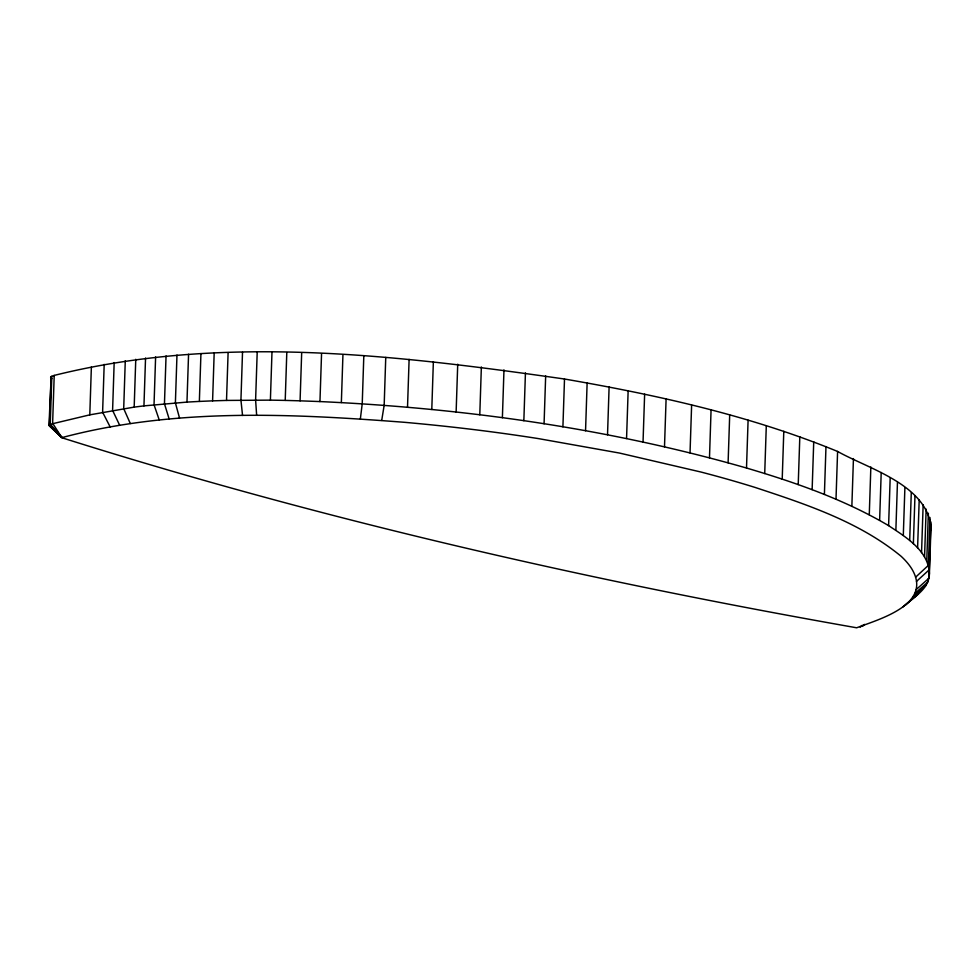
<?xml version="1.0" encoding="UTF-8"?>
<svg xmlns="http://www.w3.org/2000/svg" width="980" height="980" viewBox="0 0 980 980"><rect width="100%" height="100%" fill="white"/><g stroke="black" fill="none" stroke-linecap="round" stroke-linejoin="round"><path stroke-width="1.47" d="M51.156 376.614L49 425.271L62.941 438.085C322.567 519.976 588.723 580.577 856.667 627.788C878.717 619.323 933.083 604.562 911.914 569.074A383.854 102.582 1.9 0 0 901.073 556.248C859.129 521.777 806.185 504.296 755.335 487.513A723.657 193.391 1.9 0 0 701.006 472.041L619.397 453.042L538.388 438.599A619.336 165.51 1.9 0 0 475.349 429.779A627.837 167.788 1.9 0 0 404.507 422.307C290.509 413.56 173.497 407.876 61.85 437.631L49.392 425.945L51.156 376.614L54.206 375.413C221.333 333.751 396.422 355.079 564.505 379.015C657.323 395.05 750.215 415.557 837.594 451.449C868.525 468.832 925.598 484.218 931 526.272L929.408 574.109C929.089 588.698 914.61 596.404 905.361 605.174M51.83 376.234L50.237 424.071L61.85 437.631L52.626 423.25L54.206 375.413M49.564 424.45L61.85 437.631L49 425.271L49.564 424.45L89.793 414.846L91.373 367.01M104.186 364.376L102.606 412.213L110.177 426.962M114.17 362.563L112.59 410.399L119.67 425.247M125.281 360.775L123.701 408.611L130.303 423.519M89.793 414.846L134.174 407.116L135.767 359.28M134.174 407.116L143.95 405.879L145.542 358.043M155.612 356.916L154.031 404.752L159.201 419.857M166.049 355.912L164.456 403.748L169.124 418.901M176.976 355.03L175.396 402.866L179.524 418.056M143.95 405.879L186.972 402.094L188.564 354.258M186.972 402.094L199.357 401.42L200.937 353.584M199.357 401.42L212.587 400.857L214.179 353.021M212.587 400.857L226.515 400.428L228.107 352.592M242.513 352.31L240.933 400.146L242.55 415.447M257.201 352.212L255.609 400.048L256.65 415.349M226.515 400.428L270.394 400.134L271.975 352.298M270.394 400.134L285.217 400.404L286.797 352.567M285.217 400.404L300.076 400.832L301.668 352.996M929.408 574.109C928.954 550.809 905.777 537.077 888.603 525.635C844.393 499.531 795.552 482.503 746.503 468.024C607.808 428.26 463.932 408.133 319.958 401.567L321.55 353.731M341.359 402.547L342.939 354.723M363.813 355.899L362.233 403.736L360.358 418.95M385.752 357.418L384.172 405.255L381.71 420.42M407.521 407.178L409.113 359.341M431.788 409.469L433.368 361.632M456.129 412.041L457.721 364.205M479.784 414.81L481.364 366.973M502.385 417.725L503.977 369.889M523.847 420.726L525.439 372.89M544.072 423.801L545.664 375.965M562.912 426.851L564.505 379.015M585.55 430.747L587.13 382.911M607.527 434.752L609.107 386.916M626.563 438.501L628.143 390.665M643.039 442.005L644.632 394.168M664.501 446.819L666.094 398.995M690.03 452.895L691.623 405.071M709.483 457.807L711.064 409.971M728.103 462.793L729.696 414.957M746.503 468.024L748.095 420.187M764.719 473.536L766.299 425.7M782.212 479.147L783.792 431.31M798.222 484.573L799.815 436.737M812.138 489.62L813.731 441.784M824.401 494.41L825.981 446.574M836.001 499.286L837.594 451.449M851.853 506.391L853.445 458.567M869.272 514.818L870.853 466.982M879.624 520.343L881.204 472.507M888.603 525.635L890.183 477.799M895.867 530.303L897.447 482.466M903.303 535.484L904.895 487.648M909.697 540.458L911.278 492.634M913.372 543.716L914.965 495.88M917.598 547.918L919.191 500.082M921.555 552.598L923.148 504.761M924.557 556.946L926.149 509.11M926.762 561.05L928.354 513.214M927.754 579.192L927.656 582.194L914.916 593.415M929.983 517.501L928.391 565.338L915.626 577.171M929.138 569.343L928.844 578.31L916.055 589.691M929.542 557.387L930.081 540.948M930.878 521.887L929.285 569.723L916.484 581.41M930.437 530.474L931 526.272M860.207 627.225L862.253 625.301M862.461 626.367L864.666 624.383M913.446 596.391L926.112 585.305M902.801 607.024L917.55 594.627M912.76 597.874L914.793 596.612M300.076 400.832L319.958 401.567M51.854 378.697L50.593 377.447M55.762 430.196L57.82 432.45"/></g></svg>
